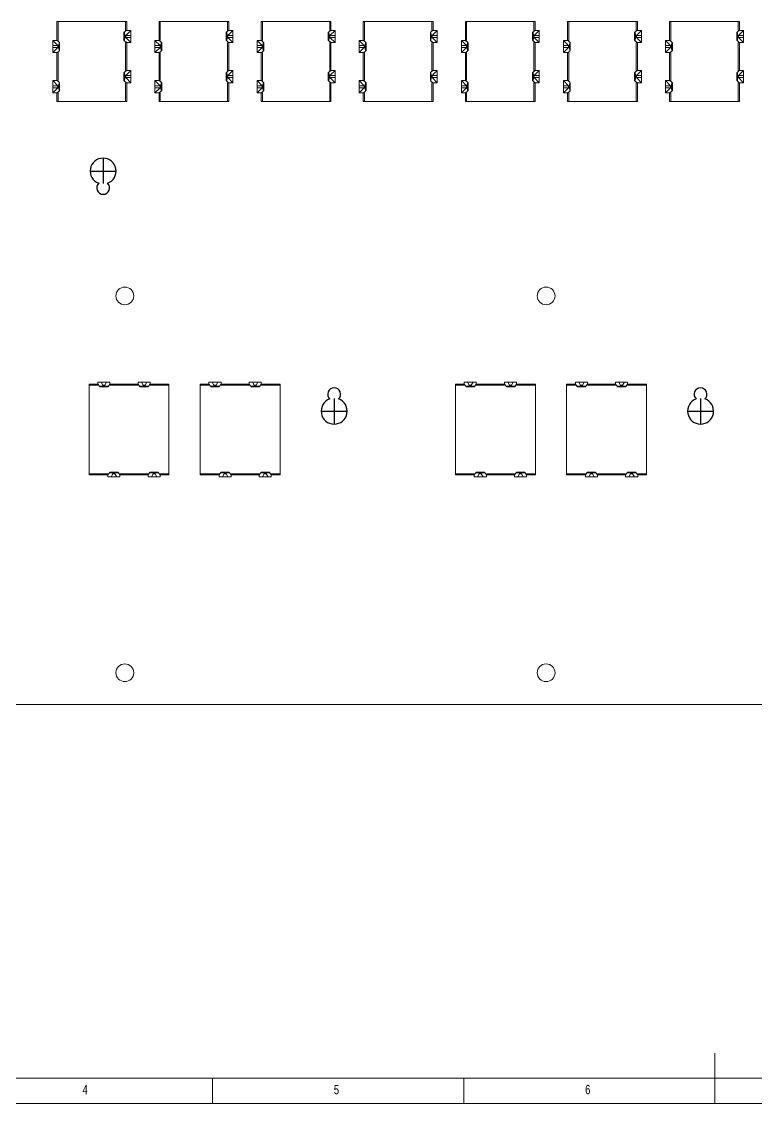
# Model space of a CAD drawing. Header units: millimetres. Extents: x 5 to 589, y 5 to 415.
# Drawn here: x 159 to 305.2, y 5 to 220.3 of the extents above; entities that cross this region are included whole.
import ezdxf

# ---------------------------------------------------------------- set-up
doc = ezdxf.new("R2010")
doc.units = ezdxf.units.MM
doc.styles.add('SLDTEXTSTYLE0', font='TXT', dxfattribs={"width": 0.75})

msp = doc.modelspace()

# ---------------------------------------------------------------- linework, layer by layer
at = {"color": 7, "linetype": 'Continuous', "lineweight": 15}
for p, q in [((166.06, 220.31), (166.06, 216.56)), ((166.31, 220.31), (166.06, 220.31)), ((166.31, 220.31), (166.31, 216.56)), ((179.71, 220.31), (166.31, 220.31)), ((179.71, 218.56), (179.71, 220.31)), ((179.96, 220.31), (179.71, 220.31)), ((179.96, 220.31), (179.96, 218.56)), ((186.38, 220.31), (186.38, 216.56)), ((186.63, 220.31), (186.38, 220.31)), ((186.63, 220.31), (186.63, 216.56)), ((200.03, 220.31), (186.63, 220.31)), ((200.03, 218.56), (200.03, 220.31)), ((200.28, 220.31), (200.03, 220.31)), ((200.28, 220.31), (200.28, 218.56)), ((206.7, 220.31), (206.7, 216.56)), ((206.95, 220.31), (206.7, 220.31)), ((206.95, 220.31), (206.95, 216.56)), ((220.35, 220.31), (206.95, 220.31)), ((220.35, 218.56), (220.35, 220.31)), ((220.6, 220.31), (220.35, 220.31)), ((220.6, 220.31), (220.6, 218.56)), ((227.02, 220.31), (227.02, 216.56)), ((227.27, 220.31), (227.02, 220.31)), ((227.27, 220.31), (227.27, 216.56)), ((240.67, 220.31), (227.27, 220.31)), ((240.67, 218.56), (240.67, 220.31)), ((240.92, 220.31), (240.67, 220.31)), ((240.92, 220.31), (240.92, 218.56)), ((247.34, 220.31), (247.34, 216.56)), ((247.59, 220.31), (247.34, 220.31)), ((247.59, 220.31), (247.59, 216.56)), ((260.99, 220.31), (247.59, 220.31)), ((260.99, 218.56), (260.99, 220.31)), ((261.24, 220.31), (260.99, 220.31)), ((261.24, 220.31), (261.24, 218.56)), ((267.66, 220.31), (267.66, 216.56)), ((267.91, 220.31), (267.66, 220.31)), ((267.91, 220.31), (267.91, 216.56)), ((281.31, 220.31), (267.91, 220.31)), ((281.31, 218.56), (281.31, 220.31)), ((281.56, 220.31), (281.31, 220.31)), ((281.56, 220.31), (281.56, 218.56)), ((287.98, 220.31), (287.98, 216.56)), ((288.23, 220.31), (287.98, 220.31)), ((288.23, 220.31), (288.23, 216.56)), ((301.63, 220.31), (288.23, 220.31)), ((301.63, 218.56), (301.63, 220.31)), ((301.88, 220.31), (301.63, 220.31)), ((301.88, 220.31), (301.88, 218.56)), ((179.41, 218.16), (179.53, 218.25)), ((179.41, 216.56), (179.41, 218.16)), ((179.91, 218.56), (179.53, 218.25)), ((179.53, 218.25), (179.59, 217.56)), ((179.59, 217.56), (179.59, 217.16)), ((179.76, 217.56), (179.59, 217.56)), ((179.71, 218.56), (179.91, 218.56)), ((180.76, 218.56), (179.76, 217.56)), ((179.76, 217.16), (179.76, 217.56)), ((180.76, 217.56), (179.76, 217.56)), ((179.91, 218.56), (180.76, 218.56)), ((180.76, 218.56), (180.76, 217.56)), ((180.76, 217.56), (180.76, 217.16)), ((199.73, 218.16), (199.85, 218.25)), ((199.73, 216.56), (199.73, 218.16)), ((200.23, 218.56), (199.85, 218.25)), ((199.85, 218.25), (199.91, 217.56)), ((199.91, 217.56), (199.91, 217.16)), ((200.08, 217.56), (199.91, 217.56)), ((200.03, 218.56), (200.23, 218.56)), ((201.08, 218.56), (200.08, 217.56)), ((200.08, 217.16), (200.08, 217.56)), ((201.08, 217.56), (200.08, 217.56)), ((200.23, 218.56), (201.08, 218.56)), ((201.08, 218.56), (201.08, 217.56)), ((201.08, 217.56), (201.08, 217.16)), ((220.05, 218.16), (220.17, 218.25)), ((220.05, 216.56), (220.05, 218.16)), ((220.55, 218.56), (220.17, 218.25)), ((220.17, 218.25), (220.23, 217.56)), ((220.23, 217.56), (220.23, 217.16)), ((220.4, 217.56), (220.23, 217.56)), ((220.35, 218.56), (220.55, 218.56)), ((221.4, 218.56), (220.4, 217.56)), ((220.4, 217.16), (220.4, 217.56)), ((221.4, 217.56), (220.4, 217.56)), ((220.55, 218.56), (221.4, 218.56)), ((221.4, 218.56), (221.4, 217.56)), ((221.4, 217.56), (221.4, 217.16)), ((240.37, 218.16), (240.49, 218.25)), ((240.37, 216.56), (240.37, 218.16)), ((240.87, 218.56), (240.49, 218.25)), ((240.49, 218.25), (240.55, 217.56)), ((240.55, 217.56), (240.55, 217.16)), ((240.72, 217.56), (240.55, 217.56)), ((240.67, 218.56), (240.87, 218.56)), ((241.72, 218.56), (240.72, 217.56)), ((240.72, 217.16), (240.72, 217.56)), ((241.72, 217.56), (240.72, 217.56)), ((240.87, 218.56), (241.72, 218.56)), ((241.72, 218.56), (241.72, 217.56)), ((241.72, 217.56), (241.72, 217.16)), ((260.69, 218.16), (260.81, 218.25)), ((260.69, 216.56), (260.69, 218.16)), ((261.19, 218.56), (260.81, 218.25)), ((260.81, 218.25), (260.87, 217.56)), ((260.87, 217.56), (260.87, 217.16)), ((261.04, 217.56), (260.87, 217.56)), ((260.99, 218.56), (261.19, 218.56)), ((262.04, 218.56), (261.04, 217.56)), ((261.04, 217.16), (261.04, 217.56)), ((262.04, 217.56), (261.04, 217.56)), ((261.19, 218.56), (262.04, 218.56)), ((262.04, 218.56), (262.04, 217.56)), ((262.04, 217.56), (262.04, 217.16)), ((281.01, 218.16), (281.13, 218.25)), ((281.01, 216.56), (281.01, 218.16)), ((281.51, 218.56), (281.13, 218.25)), ((281.13, 218.25), (281.19, 217.56)), ((281.19, 217.56), (281.19, 217.16)), ((281.36, 217.56), (281.19, 217.56)), ((281.31, 218.56), (281.51, 218.56)), ((282.36, 218.56), (281.36, 217.56)), ((281.36, 217.16), (281.36, 217.56)), ((282.36, 217.56), (281.36, 217.56)), ((281.51, 218.56), (282.36, 218.56)), ((282.36, 218.56), (282.36, 217.56)), ((282.36, 217.56), (282.36, 217.16)), ((301.33, 218.16), (301.45, 218.25)), ((301.33, 216.56), (301.33, 218.16)), ((301.83, 218.56), (301.45, 218.25)), ((301.45, 218.25), (301.51, 217.56)), ((301.51, 217.56), (301.51, 217.16)), ((301.68, 217.56), (301.51, 217.56)), ((301.63, 218.56), (301.83, 218.56)), ((302.68, 218.56), (301.68, 217.56)), ((301.68, 217.16), (301.68, 217.56)), ((302.68, 217.56), (301.68, 217.56)), ((301.83, 218.56), (302.68, 218.56)), ((302.68, 218.56), (302.68, 217.56)), ((302.68, 217.56), (302.68, 217.16)), ((166.26, 215.56), (165.26, 216.56)), ((165.26, 215.56), (165.26, 216.56)), ((165.26, 216.56), (166.11, 216.56)), ((165.26, 215.16), (165.26, 215.56)), ((166.26, 215.56), (165.26, 215.56)), ((166.49, 216.25), (166.11, 216.56)), ((166.11, 216.56), (166.31, 216.56)), ((166.26, 215.56), (166.26, 215.16)), ((166.43, 215.56), (166.26, 215.56)), ((166.43, 215.56), (166.49, 216.25)), ((166.43, 215.16), (166.43, 215.56)), ((166.49, 216.25), (166.61, 216.16)), ((166.61, 216.16), (166.61, 214.56)), ((179.53, 216.46), (179.41, 216.56)), ((179.59, 217.16), (179.53, 216.46)), ((179.53, 216.46), (179.91, 216.16)), ((179.59, 217.16), (179.76, 217.16)), ((179.71, 210.56), (179.71, 216.16)), ((179.91, 216.16), (179.71, 216.16)), ((179.76, 217.16), (180.76, 216.16)), ((179.76, 217.16), (180.76, 217.16)), ((180.76, 216.16), (179.91, 216.16)), ((179.96, 216.16), (179.96, 210.56)), ((180.76, 217.16), (180.76, 216.16)), ((185.58, 216.56), (186.43, 216.56)), ((186.58, 215.56), (185.58, 216.56)), ((185.58, 215.56), (185.58, 216.56)), ((185.58, 215.16), (185.58, 215.56)), ((186.58, 215.56), (185.58, 215.56)), ((186.81, 216.25), (186.43, 216.56)), ((186.43, 216.56), (186.63, 216.56)), ((186.58, 215.56), (186.58, 215.16)), ((186.75, 215.56), (186.58, 215.56)), ((186.75, 215.56), (186.81, 216.25)), ((186.75, 215.16), (186.75, 215.56)), ((186.81, 216.25), (186.93, 216.16)), ((186.93, 216.16), (186.93, 214.56)), ((199.85, 216.46), (199.73, 216.56)), ((199.91, 217.16), (199.85, 216.46)), ((199.85, 216.46), (200.23, 216.16)), ((199.91, 217.16), (200.08, 217.16)), ((200.03, 210.56), (200.03, 216.16)), ((200.23, 216.16), (200.03, 216.16)), ((200.08, 217.16), (201.08, 216.16)), ((200.08, 217.16), (201.08, 217.16)), ((201.08, 216.16), (200.23, 216.16)), ((200.28, 216.16), (200.28, 210.56)), ((201.08, 217.16), (201.08, 216.16)), ((205.9, 216.56), (206.75, 216.56)), ((206.9, 215.56), (205.9, 216.56)), ((205.9, 215.56), (205.9, 216.56)), ((205.9, 215.16), (205.9, 215.56)), ((206.9, 215.56), (205.9, 215.56)), ((207.13, 216.25), (206.75, 216.56)), ((206.75, 216.56), (206.95, 216.56)), ((207.07, 215.56), (206.9, 215.56)), ((206.9, 215.56), (206.9, 215.16)), ((207.07, 215.56), (207.13, 216.25)), ((207.07, 215.16), (207.07, 215.56)), ((207.13, 216.25), (207.25, 216.16)), ((207.25, 216.16), (207.25, 214.56)), ((220.17, 216.46), (220.05, 216.56)), ((220.23, 217.16), (220.17, 216.46)), ((220.17, 216.46), (220.55, 216.16)), ((220.23, 217.16), (220.4, 217.16)), ((220.35, 210.56), (220.35, 216.16)), ((220.55, 216.16), (220.35, 216.16)), ((220.4, 217.16), (221.4, 216.16)), ((220.4, 217.16), (221.4, 217.16)), ((221.4, 216.16), (220.55, 216.16)), ((220.6, 216.16), (220.6, 210.56)), ((221.4, 217.16), (221.4, 216.16)), ((227.22, 215.56), (226.22, 216.56)), ((226.22, 215.56), (226.22, 216.56)), ((226.22, 216.56), (227.07, 216.56)), ((226.22, 215.16), (226.22, 215.56)), ((227.22, 215.56), (226.22, 215.56)), ((227.45, 216.25), (227.07, 216.56)), ((227.07, 216.56), (227.27, 216.56)), ((227.22, 215.56), (227.22, 215.16)), ((227.39, 215.56), (227.22, 215.56)), ((227.39, 215.56), (227.45, 216.25)), ((227.39, 215.16), (227.39, 215.56)), ((227.45, 216.25), (227.57, 216.16)), ((227.57, 216.16), (227.57, 214.56)), ((240.49, 216.46), (240.37, 216.56)), ((240.55, 217.16), (240.49, 216.46)), ((240.49, 216.46), (240.87, 216.16)), ((240.55, 217.16), (240.72, 217.16)), ((240.67, 210.56), (240.67, 216.16)), ((240.87, 216.16), (240.67, 216.16)), ((240.72, 217.16), (241.72, 216.16)), ((240.72, 217.16), (241.72, 217.16)), ((241.72, 216.16), (240.87, 216.16)), ((240.92, 216.16), (240.92, 210.56)), ((241.72, 217.16), (241.72, 216.16)), ((246.54, 216.56), (247.39, 216.56)), ((247.54, 215.56), (246.54, 216.56)), ((246.54, 215.56), (246.54, 216.56)), ((246.54, 215.16), (246.54, 215.56)), ((247.54, 215.56), (246.54, 215.56)), ((247.77, 216.25), (247.39, 216.56)), ((247.39, 216.56), (247.59, 216.56)), ((247.71, 215.56), (247.54, 215.56)), ((247.54, 215.56), (247.54, 215.16)), ((247.71, 215.56), (247.77, 216.25)), ((247.71, 215.16), (247.71, 215.56)), ((247.77, 216.25), (247.89, 216.16)), ((247.89, 216.16), (247.89, 214.56)), ((260.81, 216.46), (260.69, 216.56)), ((260.87, 217.16), (260.81, 216.46)), ((260.81, 216.46), (261.19, 216.16)), ((260.87, 217.16), (261.04, 217.16)), ((260.99, 210.56), (260.99, 216.16)), ((261.19, 216.16), (260.99, 216.16)), ((261.04, 217.16), (262.04, 216.16)), ((261.04, 217.16), (262.04, 217.16)), ((262.04, 216.16), (261.19, 216.16)), ((261.24, 216.16), (261.24, 210.56)), ((262.04, 217.16), (262.04, 216.16)), ((266.86, 216.56), (267.71, 216.56)), ((267.86, 215.56), (266.86, 216.56)), ((266.86, 215.56), (266.86, 216.56)), ((266.86, 215.16), (266.86, 215.56)), ((267.86, 215.56), (266.86, 215.56)), ((268.09, 216.25), (267.71, 216.56)), ((267.71, 216.56), (267.91, 216.56)), ((268.03, 215.56), (267.86, 215.56)), ((267.86, 215.56), (267.86, 215.16)), ((268.03, 215.56), (268.09, 216.25)), ((268.03, 215.16), (268.03, 215.56)), ((268.09, 216.25), (268.21, 216.16)), ((268.21, 216.16), (268.21, 214.56)), ((281.13, 216.46), (281.01, 216.56)), ((281.19, 217.16), (281.13, 216.46)), ((281.13, 216.46), (281.51, 216.16)), ((281.19, 217.16), (281.36, 217.16)), ((281.31, 210.56), (281.31, 216.16)), ((281.51, 216.16), (281.31, 216.16)), ((281.36, 217.16), (282.36, 216.16)), ((281.36, 217.16), (282.36, 217.16)), ((282.36, 216.16), (281.51, 216.16)), ((281.56, 216.16), (281.56, 210.56)), ((282.36, 217.16), (282.36, 216.16)), ((287.18, 216.56), (288.03, 216.56)), ((288.18, 215.56), (287.18, 216.56)), ((287.18, 215.56), (287.18, 216.56)), ((287.18, 215.16), (287.18, 215.56)), ((288.18, 215.56), (287.18, 215.56)), ((288.41, 216.25), (288.03, 216.56)), ((288.03, 216.56), (288.23, 216.56)), ((288.18, 215.56), (288.18, 215.16)), ((288.35, 215.56), (288.18, 215.56)), ((288.35, 215.56), (288.41, 216.25)), ((288.35, 215.16), (288.35, 215.56)), ((288.41, 216.25), (288.53, 216.16)), ((288.53, 216.16), (288.53, 214.56)), ((301.45, 216.46), (301.33, 216.56)), ((301.51, 217.16), (301.45, 216.46)), ((301.45, 216.46), (301.83, 216.16)), ((301.51, 217.16), (301.68, 217.16)), ((301.63, 210.56), (301.63, 216.16)), ((301.83, 216.16), (301.63, 216.16)), ((301.68, 217.16), (302.68, 216.16)), ((301.68, 217.16), (302.68, 217.16)), ((302.68, 216.16), (301.83, 216.16)), ((301.88, 216.16), (301.88, 210.56)), ((302.68, 217.16), (302.68, 216.16)), ((165.26, 214.16), (166.26, 215.16)), ((165.26, 215.16), (166.26, 215.16)), ((165.26, 214.16), (165.26, 215.16)), ((166.11, 214.16), (165.26, 214.16)), ((166.06, 208.56), (166.06, 214.16)), ((166.49, 214.46), (166.11, 214.16)), ((166.31, 214.16), (166.11, 214.16)), ((166.26, 215.16), (166.43, 215.16)), ((166.31, 214.16), (166.31, 208.56)), ((166.49, 214.46), (166.43, 215.16)), ((166.61, 214.56), (166.49, 214.46)), ((185.58, 214.16), (185.58, 215.16)), ((185.58, 214.16), (186.58, 215.16)), ((185.58, 215.16), (186.58, 215.16)), ((186.43, 214.16), (185.58, 214.16)), ((186.38, 208.56), (186.38, 214.16)), ((186.81, 214.46), (186.43, 214.16)), ((186.63, 214.16), (186.43, 214.16)), ((186.58, 215.16), (186.75, 215.16)), ((186.63, 214.16), (186.63, 208.56)), ((186.81, 214.46), (186.75, 215.16)), ((186.93, 214.56), (186.81, 214.46)), ((205.9, 215.16), (206.9, 215.16)), ((205.9, 214.16), (206.9, 215.16)), ((205.9, 214.16), (205.9, 215.16)), ((206.75, 214.16), (205.9, 214.16)), ((206.7, 208.56), (206.7, 214.16)), ((207.13, 214.46), (206.75, 214.16)), ((206.95, 214.16), (206.75, 214.16)), ((206.9, 215.16), (207.07, 215.16)), ((206.95, 214.16), (206.95, 208.56)), ((207.13, 214.46), (207.07, 215.16)), ((207.25, 214.56), (207.13, 214.46)), ((226.22, 214.16), (226.22, 215.16)), ((226.22, 214.16), (227.22, 215.16)), ((226.22, 215.16), (227.22, 215.16)), ((227.07, 214.16), (226.22, 214.16)), ((227.02, 208.56), (227.02, 214.16)), ((227.45, 214.46), (227.07, 214.16)), ((227.27, 214.16), (227.07, 214.16)), ((227.22, 215.16), (227.39, 215.16)), ((227.27, 214.16), (227.27, 208.56)), ((227.45, 214.46), (227.39, 215.16)), ((227.57, 214.56), (227.45, 214.46)), ((246.54, 214.16), (247.54, 215.16)), ((246.54, 214.16), (246.54, 215.16)), ((246.54, 215.16), (247.54, 215.16)), ((247.39, 214.16), (246.54, 214.16)), ((247.34, 208.56), (247.34, 214.16)), ((247.77, 214.46), (247.39, 214.16)), ((247.59, 214.16), (247.39, 214.16)), ((247.54, 215.16), (247.71, 215.16)), ((247.59, 214.16), (247.59, 208.56)), ((247.77, 214.46), (247.71, 215.16)), ((247.89, 214.56), (247.77, 214.46)), ((266.86, 214.16), (267.86, 215.16)), ((266.86, 215.16), (267.86, 215.16)), ((266.86, 214.16), (266.86, 215.16)), ((267.71, 214.16), (266.86, 214.16)), ((267.66, 208.56), (267.66, 214.16)), ((268.09, 214.46), (267.71, 214.16)), ((267.91, 214.16), (267.71, 214.16)), ((267.86, 215.16), (268.03, 215.16)), ((267.91, 214.16), (267.91, 208.56)), ((268.09, 214.46), (268.03, 215.16)), ((268.21, 214.56), (268.09, 214.46)), ((287.18, 215.16), (288.18, 215.16)), ((287.18, 214.16), (287.18, 215.16)), ((287.18, 214.16), (288.18, 215.16)), ((288.03, 214.16), (287.18, 214.16)), ((287.98, 208.56), (287.98, 214.16)), ((288.41, 214.46), (288.03, 214.16)), ((288.23, 214.16), (288.03, 214.16)), ((288.18, 215.16), (288.35, 215.16)), ((288.23, 214.16), (288.23, 208.56)), ((288.41, 214.46), (288.35, 215.16)), ((288.53, 214.56), (288.41, 214.46)), ((179.41, 210.16), (179.53, 210.25)), ((179.41, 208.56), (179.41, 210.16)), ((179.91, 210.56), (179.53, 210.25)), ((179.53, 210.25), (179.59, 209.56)), ((179.59, 209.16), (179.53, 208.46)), ((179.76, 209.56), (179.59, 209.56)), ((179.59, 209.56), (179.59, 209.16)), ((179.59, 209.16), (179.76, 209.16)), ((179.71, 210.56), (179.91, 210.56)), ((180.76, 210.56), (179.76, 209.56)), ((179.76, 209.16), (179.76, 209.56)), ((180.76, 209.56), (179.76, 209.56)), ((179.76, 209.16), (180.76, 209.16)), ((179.76, 209.16), (180.76, 208.16)), ((179.91, 210.56), (180.76, 210.56)), ((180.76, 210.56), (180.76, 209.56)), ((180.76, 209.56), (180.76, 209.16)), ((180.76, 209.16), (180.76, 208.16)), ((199.73, 210.16), (199.85, 210.25)), ((199.73, 208.56), (199.73, 210.16)), ((200.23, 210.56), (199.85, 210.25)), ((199.85, 210.25), (199.91, 209.56)), ((199.91, 209.16), (199.85, 208.46)), ((199.91, 209.56), (199.91, 209.16)), ((200.08, 209.56), (199.91, 209.56)), ((199.91, 209.16), (200.08, 209.16)), ((200.03, 210.56), (200.23, 210.56)), ((201.08, 210.56), (200.08, 209.56)), ((200.08, 209.16), (200.08, 209.56)), ((201.08, 209.56), (200.08, 209.56)), ((200.08, 209.16), (201.08, 209.16)), ((200.08, 209.16), (201.08, 208.16)), ((200.23, 210.56), (201.08, 210.56)), ((201.08, 210.56), (201.08, 209.56)), ((201.08, 209.56), (201.08, 209.16)), ((201.08, 209.16), (201.08, 208.16)), ((220.05, 210.16), (220.17, 210.25)), ((220.05, 208.56), (220.05, 210.16)), ((220.55, 210.56), (220.17, 210.25)), ((220.17, 210.25), (220.23, 209.56)), ((220.23, 209.16), (220.17, 208.46)), ((220.23, 209.56), (220.23, 209.16)), ((220.4, 209.56), (220.23, 209.56)), ((220.23, 209.16), (220.4, 209.16)), ((220.35, 210.56), (220.55, 210.56)), ((221.4, 210.56), (220.4, 209.56)), ((220.4, 209.16), (220.4, 209.56)), ((221.4, 209.56), (220.4, 209.56)), ((220.4, 209.16), (221.4, 209.16)), ((220.4, 209.16), (221.4, 208.16)), ((220.55, 210.56), (221.4, 210.56)), ((221.4, 210.56), (221.4, 209.56)), ((221.4, 209.56), (221.4, 209.16)), ((221.4, 209.16), (221.4, 208.16)), ((240.37, 210.16), (240.49, 210.25)), ((240.37, 208.56), (240.37, 210.16)), ((240.87, 210.56), (240.49, 210.25)), ((240.49, 210.25), (240.55, 209.56)), ((240.55, 209.16), (240.49, 208.46)), ((240.55, 209.56), (240.55, 209.16)), ((240.72, 209.56), (240.55, 209.56)), ((240.55, 209.16), (240.72, 209.16)), ((240.67, 210.56), (240.87, 210.56)), ((241.72, 210.56), (240.72, 209.56)), ((240.72, 209.16), (240.72, 209.56)), ((241.72, 209.56), (240.72, 209.56)), ((240.72, 209.16), (241.72, 209.16)), ((240.72, 209.16), (241.72, 208.16)), ((240.87, 210.56), (241.72, 210.56)), ((241.72, 210.56), (241.72, 209.56)), ((241.72, 209.56), (241.72, 209.16)), ((241.72, 209.16), (241.72, 208.16)), ((260.69, 210.16), (260.81, 210.25)), ((260.69, 208.56), (260.69, 210.16)), ((261.19, 210.56), (260.81, 210.25)), ((260.81, 210.25), (260.87, 209.56)), ((260.87, 209.16), (260.81, 208.46)), ((261.04, 209.56), (260.87, 209.56)), ((260.87, 209.56), (260.87, 209.16)), ((260.87, 209.16), (261.04, 209.16)), ((260.99, 210.56), (261.19, 210.56)), ((262.04, 210.56), (261.04, 209.56)), ((261.04, 209.16), (261.04, 209.56)), ((262.04, 209.56), (261.04, 209.56)), ((261.04, 209.16), (262.04, 209.16)), ((261.04, 209.16), (262.04, 208.16)), ((261.19, 210.56), (262.04, 210.56)), ((262.04, 210.56), (262.04, 209.56)), ((262.04, 209.56), (262.04, 209.16)), ((262.04, 209.16), (262.04, 208.16)), ((281.01, 210.16), (281.13, 210.25)), ((281.01, 208.56), (281.01, 210.16)), ((281.51, 210.56), (281.13, 210.25)), ((281.13, 210.25), (281.19, 209.56)), ((281.19, 209.16), (281.13, 208.46)), ((281.19, 209.56), (281.19, 209.16)), ((281.36, 209.56), (281.19, 209.56)), ((281.19, 209.16), (281.36, 209.16)), ((281.31, 210.56), (281.51, 210.56)), ((282.36, 210.56), (281.36, 209.56)), ((281.36, 209.16), (281.36, 209.56)), ((282.36, 209.56), (281.36, 209.56)), ((281.36, 209.16), (282.36, 209.16)), ((281.36, 209.16), (282.36, 208.16)), ((281.51, 210.56), (282.36, 210.56)), ((282.36, 210.56), (282.36, 209.56)), ((282.36, 209.56), (282.36, 209.16)), ((282.36, 209.16), (282.36, 208.16)), ((301.33, 210.16), (301.45, 210.25)), ((301.33, 208.56), (301.33, 210.16)), ((301.83, 210.56), (301.45, 210.25)), ((301.45, 210.25), (301.51, 209.56)), ((301.51, 209.16), (301.45, 208.46)), ((301.51, 209.56), (301.51, 209.16)), ((301.68, 209.56), (301.51, 209.56)), ((301.51, 209.16), (301.68, 209.16)), ((301.63, 210.56), (301.83, 210.56)), ((302.68, 210.56), (301.68, 209.56)), ((301.68, 209.16), (301.68, 209.56)), ((302.68, 209.56), (301.68, 209.56)), ((301.68, 209.16), (302.68, 209.16)), ((301.68, 209.16), (302.68, 208.16)), ((301.83, 210.56), (302.68, 210.56)), ((302.68, 210.56), (302.68, 209.56)), ((302.68, 209.56), (302.68, 209.16)), ((302.68, 209.16), (302.68, 208.16)), ((165.26, 208.56), (166.11, 208.56)), ((166.26, 207.56), (165.26, 208.56)), ((165.26, 207.56), (165.26, 208.56)), ((165.26, 207.16), (165.26, 207.56)), ((166.26, 207.56), (165.26, 207.56)), ((165.26, 206.16), (166.26, 207.16)), ((165.26, 206.16), (165.26, 207.16)), ((165.26, 207.16), (166.26, 207.16)), ((166.11, 208.56), (166.49, 208.25)), ((166.11, 208.56), (166.31, 208.56)), ((166.43, 207.56), (166.26, 207.56)), ((166.26, 207.56), (166.26, 207.16)), ((166.26, 207.16), (166.43, 207.16)), ((166.43, 207.56), (166.49, 208.25)), ((166.43, 207.16), (166.43, 207.56)), ((166.49, 206.46), (166.43, 207.16)), ((166.49, 208.25), (166.61, 208.16)), ((166.61, 208.16), (166.61, 206.56)), ((179.53, 208.46), (179.41, 208.56)), ((179.91, 208.16), (179.53, 208.46)), ((179.71, 204.41), (179.71, 208.16)), ((179.91, 208.16), (179.71, 208.16)), ((180.76, 208.16), (179.91, 208.16)), ((179.96, 208.16), (179.96, 204.41)), ((185.58, 208.56), (186.43, 208.56)), ((186.58, 207.56), (185.58, 208.56)), ((185.58, 207.56), (185.58, 208.56)), ((185.58, 207.16), (185.58, 207.56)), ((186.58, 207.56), (185.58, 207.56)), ((185.58, 206.16), (186.58, 207.16)), ((185.58, 206.16), (185.58, 207.16)), ((185.58, 207.16), (186.58, 207.16)), ((186.43, 208.56), (186.81, 208.25)), ((186.43, 208.56), (186.63, 208.56)), ((186.75, 207.56), (186.58, 207.56)), ((186.58, 207.56), (186.58, 207.16)), ((186.58, 207.16), (186.75, 207.16)), ((186.75, 207.56), (186.81, 208.25)), ((186.75, 207.16), (186.75, 207.56)), ((186.81, 206.46), (186.75, 207.16)), ((186.81, 208.25), (186.93, 208.16)), ((186.93, 208.16), (186.93, 206.56)), ((199.85, 208.46), (199.73, 208.56)), ((200.23, 208.16), (199.85, 208.46)), ((200.03, 204.41), (200.03, 208.16)), ((200.23, 208.16), (200.03, 208.16)), ((201.08, 208.16), (200.23, 208.16)), ((200.28, 208.16), (200.28, 204.41)), ((205.9, 208.56), (206.75, 208.56)), ((206.9, 207.56), (205.9, 208.56)), ((205.9, 207.56), (205.9, 208.56)), ((205.9, 207.16), (205.9, 207.56)), ((206.9, 207.56), (205.9, 207.56)), ((205.9, 206.16), (206.9, 207.16)), ((205.9, 206.16), (205.9, 207.16)), ((205.9, 207.16), (206.9, 207.16)), ((206.75, 208.56), (207.13, 208.25)), ((206.75, 208.56), (206.95, 208.56)), ((207.07, 207.56), (206.9, 207.56)), ((206.9, 207.56), (206.9, 207.16)), ((206.9, 207.16), (207.07, 207.16)), ((207.07, 207.56), (207.13, 208.25)), ((207.07, 207.16), (207.07, 207.56)), ((207.13, 206.46), (207.07, 207.16)), ((207.13, 208.25), (207.25, 208.16)), ((207.25, 208.16), (207.25, 206.56)), ((220.17, 208.46), (220.05, 208.56)), ((220.55, 208.16), (220.17, 208.46)), ((220.35, 204.41), (220.35, 208.16)), ((220.55, 208.16), (220.35, 208.16)), ((221.4, 208.16), (220.55, 208.16)), ((220.6, 208.16), (220.6, 204.41)), ((227.22, 207.56), (226.22, 208.56)), ((226.22, 207.56), (226.22, 208.56)), ((226.22, 208.56), (227.07, 208.56)), ((226.22, 207.16), (226.22, 207.56)), ((227.22, 207.56), (226.22, 207.56)), ((226.22, 206.16), (227.22, 207.16)), ((226.22, 206.16), (226.22, 207.16)), ((226.22, 207.16), (227.22, 207.16)), ((227.07, 208.56), (227.45, 208.25)), ((227.07, 208.56), (227.27, 208.56)), ((227.39, 207.56), (227.22, 207.56)), ((227.22, 207.56), (227.22, 207.16)), ((227.22, 207.16), (227.39, 207.16)), ((227.39, 207.56), (227.45, 208.25)), ((227.39, 207.16), (227.39, 207.56)), ((227.45, 206.46), (227.39, 207.16)), ((227.45, 208.25), (227.57, 208.16)), ((227.57, 208.16), (227.57, 206.56)), ((240.49, 208.46), (240.37, 208.56)), ((240.87, 208.16), (240.49, 208.46)), ((240.67, 204.41), (240.67, 208.16)), ((240.87, 208.16), (240.67, 208.16)), ((241.72, 208.16), (240.87, 208.16)), ((240.92, 208.16), (240.92, 204.41)), ((246.54, 208.56), (247.39, 208.56)), ((247.54, 207.56), (246.54, 208.56)), ((246.54, 207.56), (246.54, 208.56)), ((246.54, 207.16), (246.54, 207.56)), ((247.54, 207.56), (246.54, 207.56)), ((246.54, 206.16), (247.54, 207.16)), ((246.54, 206.16), (246.54, 207.16)), ((246.54, 207.16), (247.54, 207.16)), ((247.39, 208.56), (247.77, 208.25)), ((247.39, 208.56), (247.59, 208.56)), ((247.71, 207.56), (247.54, 207.56)), ((247.54, 207.56), (247.54, 207.16)), ((247.54, 207.16), (247.71, 207.16)), ((247.71, 207.56), (247.77, 208.25)), ((247.71, 207.16), (247.71, 207.56)), ((247.77, 206.46), (247.71, 207.16)), ((247.77, 208.25), (247.89, 208.16)), ((247.89, 208.16), (247.89, 206.56)), ((260.81, 208.46), (260.69, 208.56)), ((261.19, 208.16), (260.81, 208.46)), ((260.99, 204.41), (260.99, 208.16)), ((261.19, 208.16), (260.99, 208.16)), ((262.04, 208.16), (261.19, 208.16)), ((261.24, 208.16), (261.24, 204.41)), ((267.86, 207.56), (266.86, 208.56)), ((266.86, 207.56), (266.86, 208.56)), ((266.86, 208.56), (267.71, 208.56)), ((266.86, 207.16), (266.86, 207.56)), ((267.86, 207.56), (266.86, 207.56)), ((266.86, 206.16), (267.86, 207.16)), ((266.86, 207.16), (267.86, 207.16)), ((266.86, 206.16), (266.86, 207.16)), ((267.71, 208.56), (268.09, 208.25)), ((267.71, 208.56), (267.91, 208.56)), ((268.03, 207.56), (267.86, 207.56)), ((267.86, 207.56), (267.86, 207.16)), ((267.86, 207.16), (268.03, 207.16)), ((268.03, 207.56), (268.09, 208.25)), ((268.03, 207.16), (268.03, 207.56)), ((268.09, 206.46), (268.03, 207.16)), ((268.09, 208.25), (268.21, 208.16)), ((268.21, 208.16), (268.21, 206.56)), ((281.13, 208.46), (281.01, 208.56)), ((281.51, 208.16), (281.13, 208.46)), ((281.31, 204.41), (281.31, 208.16)), ((281.51, 208.16), (281.31, 208.16)), ((282.36, 208.16), (281.51, 208.16)), ((281.56, 208.16), (281.56, 204.41)), ((288.18, 207.56), (287.18, 208.56)), ((287.18, 207.56), (287.18, 208.56)), ((287.18, 208.56), (288.03, 208.56)), ((287.18, 207.16), (287.18, 207.56)), ((288.18, 207.56), (287.18, 207.56)), ((287.18, 206.16), (288.18, 207.16)), ((287.18, 207.16), (288.18, 207.16)), ((287.18, 206.16), (287.18, 207.16)), ((288.03, 208.56), (288.41, 208.25)), ((288.03, 208.56), (288.23, 208.56)), ((288.35, 207.56), (288.18, 207.56)), ((288.18, 207.56), (288.18, 207.16)), ((288.18, 207.16), (288.35, 207.16)), ((288.35, 207.56), (288.41, 208.25)), ((288.35, 207.16), (288.35, 207.56)), ((288.41, 206.46), (288.35, 207.16)), ((288.41, 208.25), (288.53, 208.16)), ((288.53, 208.16), (288.53, 206.56)), ((301.45, 208.46), (301.33, 208.56)), ((301.83, 208.16), (301.45, 208.46)), ((301.63, 204.41), (301.63, 208.16)), ((301.83, 208.16), (301.63, 208.16)), ((302.68, 208.16), (301.83, 208.16)), ((301.88, 208.16), (301.88, 204.41)), ((166.11, 206.16), (165.26, 206.16)), ((166.06, 204.41), (166.06, 206.16)), ((166.11, 206.16), (166.49, 206.46)), ((166.31, 206.16), (166.11, 206.16)), ((166.31, 206.16), (166.31, 204.41)), ((166.61, 206.56), (166.49, 206.46)), ((186.43, 206.16), (185.58, 206.16)), ((186.38, 204.41), (186.38, 206.16)), ((186.43, 206.16), (186.81, 206.46)), ((186.63, 206.16), (186.43, 206.16)), ((186.63, 206.16), (186.63, 204.41)), ((186.93, 206.56), (186.81, 206.46)), ((206.75, 206.16), (205.9, 206.16)), ((206.7, 204.41), (206.7, 206.16)), ((206.75, 206.16), (207.13, 206.46)), ((206.95, 206.16), (206.75, 206.16)), ((206.95, 206.16), (206.95, 204.41)), ((207.25, 206.56), (207.13, 206.46)), ((227.07, 206.16), (226.22, 206.16)), ((227.02, 204.41), (227.02, 206.16)), ((227.07, 206.16), (227.45, 206.46)), ((227.27, 206.16), (227.07, 206.16)), ((227.27, 206.16), (227.27, 204.41)), ((227.57, 206.56), (227.45, 206.46)), ((247.39, 206.16), (246.54, 206.16)), ((247.34, 204.41), (247.34, 206.16)), ((247.39, 206.16), (247.77, 206.46)), ((247.59, 206.16), (247.39, 206.16)), ((247.59, 206.16), (247.59, 204.41)), ((247.89, 206.56), (247.77, 206.46)), ((267.71, 206.16), (266.86, 206.16)), ((267.66, 204.41), (267.66, 206.16)), ((267.71, 206.16), (268.09, 206.46)), ((267.91, 206.16), (267.71, 206.16)), ((267.91, 206.16), (267.91, 204.41)), ((268.21, 206.56), (268.09, 206.46)), ((288.03, 206.16), (287.18, 206.16)), ((287.98, 204.41), (287.98, 206.16)), ((288.03, 206.16), (288.41, 206.46)), ((288.23, 206.16), (288.03, 206.16)), ((288.23, 206.16), (288.23, 204.41)), ((288.53, 206.56), (288.41, 206.46)), ((166.06, 204.41), (166.31, 204.41)), ((166.31, 204.41), (179.71, 204.41)), ((179.96, 204.41), (179.71, 204.41)), ((186.38, 204.41), (186.63, 204.41)), ((186.63, 204.41), (200.03, 204.41)), ((200.28, 204.41), (200.03, 204.41)), ((206.7, 204.41), (206.95, 204.41)), ((206.95, 204.41), (220.35, 204.41)), ((220.6, 204.41), (220.35, 204.41)), ((227.02, 204.41), (227.27, 204.41)), ((227.27, 204.41), (240.67, 204.41)), ((240.92, 204.41), (240.67, 204.41)), ((247.34, 204.41), (247.59, 204.41)), ((247.59, 204.41), (260.99, 204.41)), ((261.24, 204.41), (260.99, 204.41)), ((267.66, 204.41), (267.91, 204.41)), ((267.91, 204.41), (281.31, 204.41)), ((281.56, 204.41), (281.31, 204.41)), ((287.98, 204.41), (288.23, 204.41)), ((288.23, 204.41), (301.63, 204.41)), ((301.88, 204.41), (301.63, 204.41)), ((174.21, 148.13), (174.21, 148.58)), ((174.21, 148.58), (174.87, 148.58)), ((174.87, 148.58), (175.21, 147.98)), ((174.87, 148.58), (175.96, 148.58)), ((175.61, 147.98), (175.96, 148.58)), ((175.96, 148.58), (176.61, 148.58)), ((176.61, 148.58), (176.61, 148.13)), ((182.21, 148.13), (182.21, 148.58)), ((182.21, 148.58), (182.87, 148.58)), ((182.87, 148.58), (183.21, 147.98)), ((182.87, 148.58), (183.96, 148.58)), ((183.61, 147.98), (183.96, 148.58)), ((183.96, 148.58), (184.61, 148.58)), ((184.61, 148.58), (184.61, 148.13)), ((196.32, 148.13), (196.32, 148.58)), ((196.32, 148.58), (196.98, 148.58)), ((196.98, 148.58), (197.32, 147.98)), ((196.98, 148.58), (198.07, 148.58)), ((197.72, 147.98), (198.07, 148.58)), ((198.07, 148.58), (198.72, 148.58)), ((198.72, 148.58), (198.72, 148.13)), ((204.32, 148.13), (204.32, 148.58)), ((204.32, 148.58), (204.98, 148.58)), ((204.98, 148.58), (205.32, 147.98)), ((204.98, 148.58), (206.07, 148.58)), ((205.72, 147.98), (206.07, 148.58)), ((206.07, 148.58), (206.72, 148.58)), ((206.72, 148.58), (206.72, 148.13)), ((247.11, 148.13), (247.11, 148.58)), ((247.11, 148.58), (247.77, 148.58)), ((247.77, 148.58), (248.11, 147.98)), ((247.77, 148.58), (248.86, 148.58)), ((248.51, 147.98), (248.86, 148.58)), ((248.86, 148.58), (249.51, 148.58)), ((249.51, 148.58), (249.51, 148.13)), ((255.11, 148.13), (255.11, 148.58)), ((255.11, 148.58), (255.77, 148.58)), ((255.77, 148.58), (256.11, 147.98)), ((255.77, 148.58), (256.86, 148.58)), ((256.51, 147.98), (256.86, 148.58)), ((256.86, 148.58), (257.51, 148.58)), ((257.51, 148.58), (257.51, 148.13)), ((269.22, 148.13), (269.22, 148.58)), ((269.22, 148.58), (269.88, 148.58)), ((269.88, 148.58), (270.22, 147.98)), ((269.88, 148.58), (270.97, 148.58)), ((270.62, 147.98), (270.97, 148.58)), ((270.97, 148.58), (271.62, 148.58)), ((271.62, 148.58), (271.62, 148.13)), ((277.22, 148.13), (277.22, 148.58)), ((277.22, 148.58), (277.88, 148.58)), ((277.88, 148.58), (278.22, 147.98)), ((277.88, 148.58), (278.97, 148.58)), ((278.62, 147.98), (278.97, 148.58)), ((278.97, 148.58), (279.62, 148.58)), ((279.62, 148.58), (279.62, 148.13)), ((172.46, 148.18), (174.21, 148.18)), ((172.46, 148.18), (172.46, 147.93)), ((174.21, 147.93), (172.46, 147.93)), ((172.46, 147.93), (172.46, 130.33)), ((174.52, 147.75), (174.21, 148.13)), ((174.21, 147.93), (174.21, 148.13)), ((174.52, 147.75), (175.21, 147.81)), ((174.61, 147.63), (174.52, 147.75)), ((176.21, 147.63), (174.61, 147.63)), ((175.21, 147.98), (175.21, 147.81)), ((175.61, 147.98), (175.21, 147.98)), ((175.21, 147.81), (175.61, 147.81)), ((175.61, 147.81), (175.61, 147.98)), ((175.61, 147.81), (176.31, 147.75)), ((176.31, 147.75), (176.21, 147.63)), ((176.31, 147.75), (176.61, 148.13)), ((176.61, 148.18), (182.21, 148.18)), ((176.61, 148.13), (176.61, 147.93)), ((182.21, 147.93), (176.61, 147.93)), ((182.52, 147.75), (182.21, 148.13)), ((182.21, 147.93), (182.21, 148.13)), ((182.52, 147.75), (183.21, 147.81)), ((182.61, 147.63), (182.52, 147.75)), ((184.21, 147.63), (182.61, 147.63)), ((183.61, 147.98), (183.21, 147.98)), ((183.21, 147.98), (183.21, 147.81)), ((183.21, 147.81), (183.61, 147.81)), ((183.61, 147.81), (183.61, 147.98)), ((183.61, 147.81), (184.31, 147.75)), ((184.31, 147.75), (184.21, 147.63)), ((184.61, 148.13), (184.31, 147.75)), ((184.61, 148.18), (188.36, 148.18)), ((184.61, 148.13), (184.61, 147.93)), ((188.36, 147.93), (184.61, 147.93)), ((188.36, 148.18), (188.36, 147.93)), ((188.36, 130.33), (188.36, 147.93)), ((194.57, 148.18), (196.32, 148.18)), ((194.57, 148.18), (194.57, 147.93)), ((194.57, 147.93), (194.57, 130.33)), ((196.32, 147.93), (194.57, 147.93)), ((196.63, 147.75), (196.32, 148.13)), ((196.32, 147.93), (196.32, 148.13)), ((196.63, 147.75), (197.32, 147.81)), ((196.72, 147.63), (196.63, 147.75)), ((198.32, 147.63), (196.72, 147.63)), ((197.72, 147.98), (197.32, 147.98)), ((197.32, 147.98), (197.32, 147.81)), ((197.32, 147.81), (197.72, 147.81)), ((197.72, 147.81), (197.72, 147.98)), ((197.72, 147.81), (198.42, 147.75)), ((198.42, 147.75), (198.32, 147.63)), ((198.42, 147.75), (198.72, 148.13)), ((198.72, 148.18), (204.32, 148.18)), ((198.72, 148.13), (198.72, 147.93)), ((204.32, 147.93), (198.72, 147.93)), ((204.63, 147.75), (204.32, 148.13)), ((204.32, 147.93), (204.32, 148.13)), ((204.63, 147.75), (205.32, 147.81)), ((204.72, 147.63), (204.63, 147.75)), ((206.32, 147.63), (204.72, 147.63)), ((205.72, 147.98), (205.32, 147.98)), ((205.32, 147.98), (205.32, 147.81)), ((205.32, 147.81), (205.72, 147.81)), ((205.72, 147.81), (205.72, 147.98)), ((205.72, 147.81), (206.42, 147.75)), ((206.42, 147.75), (206.32, 147.63)), ((206.72, 148.13), (206.42, 147.75)), ((206.72, 148.18), (210.47, 148.18)), ((206.72, 148.13), (206.72, 147.93)), ((210.47, 147.93), (206.72, 147.93)), ((210.47, 148.18), (210.47, 147.93)), ((210.47, 130.33), (210.47, 147.93)), ((245.36, 148.18), (247.11, 148.18)), ((245.36, 148.18), (245.36, 147.93)), ((245.36, 147.93), (245.36, 130.33)), ((247.11, 147.93), (245.36, 147.93)), ((247.42, 147.75), (247.11, 148.13)), ((247.11, 147.93), (247.11, 148.13)), ((247.42, 147.75), (248.11, 147.81)), ((247.51, 147.63), (247.42, 147.75)), ((249.11, 147.63), (247.51, 147.63)), ((248.51, 147.98), (248.11, 147.98)), ((248.11, 147.98), (248.11, 147.81)), ((248.11, 147.81), (248.51, 147.81)), ((248.51, 147.81), (248.51, 147.98)), ((248.51, 147.81), (249.21, 147.75)), ((249.21, 147.75), (249.11, 147.63)), ((249.21, 147.75), (249.51, 148.13)), ((249.51, 148.18), (255.11, 148.18)), ((249.51, 148.13), (249.51, 147.93)), ((255.11, 147.93), (249.51, 147.93)), ((255.42, 147.75), (255.11, 148.13)), ((255.11, 147.93), (255.11, 148.13)), ((255.42, 147.75), (256.11, 147.81)), ((255.51, 147.63), (255.42, 147.75)), ((257.11, 147.63), (255.51, 147.63)), ((256.51, 147.98), (256.11, 147.98)), ((256.11, 147.98), (256.11, 147.81)), ((256.11, 147.81), (256.51, 147.81)), ((256.51, 147.81), (256.51, 147.98)), ((256.51, 147.81), (257.21, 147.75)), ((257.21, 147.75), (257.11, 147.63)), ((257.51, 148.13), (257.21, 147.75)), ((257.51, 148.18), (261.26, 148.18)), ((257.51, 148.13), (257.51, 147.93)), ((261.26, 147.93), (257.51, 147.93)), ((261.26, 148.18), (261.26, 147.93)), ((261.26, 130.33), (261.26, 147.93)), ((267.47, 148.18), (269.22, 148.18)), ((267.47, 148.18), (267.47, 147.93)), ((267.47, 147.93), (267.47, 130.33)), ((269.22, 147.93), (267.47, 147.93)), ((269.53, 147.75), (269.22, 148.13)), ((269.22, 147.93), (269.22, 148.13)), ((269.53, 147.75), (270.22, 147.81)), ((269.62, 147.63), (269.53, 147.75)), ((271.22, 147.63), (269.62, 147.63)), ((270.62, 147.98), (270.22, 147.98)), ((270.22, 147.98), (270.22, 147.81)), ((270.22, 147.81), (270.62, 147.81)), ((270.62, 147.81), (270.62, 147.98)), ((270.62, 147.81), (271.32, 147.75)), ((271.32, 147.75), (271.22, 147.63)), ((271.32, 147.75), (271.62, 148.13)), ((271.62, 148.18), (277.22, 148.18)), ((271.62, 148.13), (271.62, 147.93)), ((277.22, 147.93), (271.62, 147.93)), ((277.53, 147.75), (277.22, 148.13)), ((277.22, 147.93), (277.22, 148.13)), ((277.53, 147.75), (278.22, 147.81)), ((277.62, 147.63), (277.53, 147.75)), ((279.22, 147.63), (277.62, 147.63)), ((278.22, 147.98), (278.22, 147.81)), ((278.62, 147.98), (278.22, 147.98)), ((278.22, 147.81), (278.62, 147.81)), ((278.62, 147.81), (278.62, 147.98)), ((278.62, 147.81), (279.32, 147.75)), ((279.32, 147.75), (279.22, 147.63)), ((279.62, 148.13), (279.32, 147.75)), ((279.62, 148.18), (283.37, 148.18)), ((279.62, 148.13), (279.62, 147.93)), ((283.37, 147.93), (279.62, 147.93)), ((283.37, 148.18), (283.37, 147.93)), ((283.37, 130.33), (283.37, 147.93)), ((172.46, 130.33), (176.21, 130.33)), ((172.46, 130.33), (172.46, 130.08)), ((172.46, 130.08), (176.21, 130.08)), ((176.52, 130.51), (176.21, 130.13)), ((176.21, 130.13), (176.21, 130.33)), ((176.21, 129.68), (176.21, 130.13)), ((176.87, 129.68), (176.21, 129.68)), ((176.52, 130.51), (176.61, 130.63)), ((177.21, 130.45), (176.52, 130.51)), ((176.61, 130.63), (178.21, 130.63)), ((177.21, 130.28), (176.87, 129.68)), ((177.96, 129.68), (176.87, 129.68)), ((177.61, 130.45), (177.21, 130.45)), ((177.21, 130.45), (177.21, 130.28)), ((177.21, 130.28), (177.61, 130.28)), ((178.31, 130.51), (177.61, 130.45)), ((177.61, 130.28), (177.61, 130.45)), ((177.96, 129.68), (177.61, 130.28)), ((178.61, 129.68), (177.96, 129.68)), ((178.21, 130.63), (178.31, 130.51)), ((178.31, 130.51), (178.61, 130.13)), ((178.61, 130.33), (184.21, 130.33)), ((178.61, 130.33), (178.61, 130.13)), ((178.61, 130.13), (178.61, 129.68)), ((184.21, 130.08), (178.61, 130.08)), ((184.21, 130.13), (184.52, 130.51)), ((184.21, 130.13), (184.21, 130.33)), ((184.21, 129.68), (184.21, 130.13)), ((184.87, 129.68), (184.21, 129.68)), ((184.52, 130.51), (184.61, 130.63)), ((185.21, 130.45), (184.52, 130.51)), ((184.61, 130.63), (186.21, 130.63)), ((185.21, 130.28), (184.87, 129.68)), ((185.96, 129.68), (184.87, 129.68)), ((185.21, 130.45), (185.21, 130.28)), ((185.61, 130.45), (185.21, 130.45)), ((185.21, 130.28), (185.61, 130.28)), ((186.31, 130.51), (185.61, 130.45)), ((185.61, 130.28), (185.61, 130.45)), ((185.96, 129.68), (185.61, 130.28)), ((186.61, 129.68), (185.96, 129.68)), ((186.21, 130.63), (186.31, 130.51)), ((186.31, 130.51), (186.61, 130.13)), ((186.61, 130.33), (188.36, 130.33)), ((186.61, 130.33), (186.61, 130.13)), ((186.61, 130.13), (186.61, 129.68)), ((188.36, 130.08), (186.61, 130.08)), ((188.36, 130.08), (188.36, 130.33)), ((194.57, 130.33), (198.32, 130.33)), ((194.57, 130.33), (194.57, 130.08)), ((194.57, 130.08), (198.32, 130.08)), ((198.63, 130.51), (198.32, 130.13)), ((198.32, 130.13), (198.32, 130.33)), ((198.32, 129.68), (198.32, 130.13)), ((198.98, 129.68), (198.32, 129.68)), ((198.63, 130.51), (198.72, 130.63)), ((199.32, 130.45), (198.63, 130.51)), ((198.72, 130.63), (200.32, 130.63)), ((199.32, 130.28), (198.98, 129.68)), ((200.07, 129.68), (198.98, 129.68)), ((199.72, 130.45), (199.32, 130.45)), ((199.32, 130.45), (199.32, 130.28)), ((199.32, 130.28), (199.72, 130.28)), ((200.42, 130.51), (199.72, 130.45)), ((199.72, 130.28), (199.72, 130.45)), ((200.07, 129.68), (199.72, 130.28)), ((200.72, 129.68), (200.07, 129.68)), ((200.32, 130.63), (200.42, 130.51)), ((200.42, 130.51), (200.72, 130.13)), ((200.72, 130.33), (206.32, 130.33)), ((200.72, 130.33), (200.72, 130.13)), ((200.72, 130.13), (200.72, 129.68)), ((206.32, 130.08), (200.72, 130.08)), ((206.32, 130.13), (206.63, 130.51)), ((206.32, 130.13), (206.32, 130.33)), ((206.32, 129.68), (206.32, 130.13)), ((206.98, 129.68), (206.32, 129.68)), ((206.63, 130.51), (206.72, 130.63)), ((207.32, 130.45), (206.63, 130.51)), ((206.72, 130.63), (208.32, 130.63)), ((207.32, 130.28), (206.98, 129.68)), ((208.07, 129.68), (206.98, 129.68)), ((207.72, 130.45), (207.32, 130.45)), ((207.32, 130.45), (207.32, 130.28)), ((207.32, 130.28), (207.72, 130.28)), ((208.42, 130.51), (207.72, 130.45)), ((207.72, 130.28), (207.72, 130.45)), ((208.07, 129.68), (207.72, 130.28)), ((208.72, 129.68), (208.07, 129.68)), ((208.32, 130.63), (208.42, 130.51)), ((208.42, 130.51), (208.72, 130.13)), ((208.72, 130.33), (210.47, 130.33)), ((208.72, 130.33), (208.72, 130.13)), ((208.72, 130.13), (208.72, 129.68)), ((210.47, 130.08), (208.72, 130.08)), ((210.47, 130.08), (210.47, 130.33)), ((245.36, 130.33), (249.11, 130.33)), ((245.36, 130.33), (245.36, 130.08)), ((245.36, 130.08), (249.11, 130.08)), ((249.42, 130.51), (249.11, 130.13)), ((249.11, 130.13), (249.11, 130.33)), ((249.11, 129.68), (249.11, 130.13)), ((249.77, 129.68), (249.11, 129.68)), ((249.42, 130.51), (249.51, 130.63)), ((250.11, 130.45), (249.42, 130.51)), ((249.51, 130.63), (251.11, 130.63)), ((250.11, 130.28), (249.77, 129.68)), ((250.86, 129.68), (249.77, 129.68)), ((250.51, 130.45), (250.11, 130.45)), ((250.11, 130.45), (250.11, 130.28)), ((250.11, 130.28), (250.51, 130.28)), ((251.21, 130.51), (250.51, 130.45)), ((250.51, 130.28), (250.51, 130.45)), ((250.86, 129.68), (250.51, 130.28)), ((251.51, 129.68), (250.86, 129.68)), ((251.11, 130.63), (251.21, 130.51)), ((251.21, 130.51), (251.51, 130.13)), ((251.51, 130.33), (257.11, 130.33)), ((251.51, 130.33), (251.51, 130.13)), ((251.51, 130.13), (251.51, 129.68)), ((257.11, 130.08), (251.51, 130.08)), ((257.11, 130.13), (257.42, 130.51)), ((257.11, 130.13), (257.11, 130.33)), ((257.11, 129.68), (257.11, 130.13)), ((257.77, 129.68), (257.11, 129.68)), ((257.42, 130.51), (257.51, 130.63)), ((258.11, 130.45), (257.42, 130.51)), ((257.51, 130.63), (259.11, 130.63)), ((258.11, 130.28), (257.77, 129.68)), ((258.86, 129.68), (257.77, 129.68)), ((258.11, 130.45), (258.11, 130.28)), ((258.51, 130.45), (258.11, 130.45)), ((258.11, 130.28), (258.51, 130.28)), ((259.21, 130.51), (258.51, 130.45)), ((258.51, 130.28), (258.51, 130.45)), ((258.86, 129.68), (258.51, 130.28)), ((259.51, 129.68), (258.86, 129.68)), ((259.11, 130.63), (259.21, 130.51)), ((259.21, 130.51), (259.51, 130.13)), ((259.51, 130.33), (261.26, 130.33)), ((259.51, 130.33), (259.51, 130.13)), ((259.51, 130.13), (259.51, 129.68)), ((261.26, 130.08), (259.51, 130.08)), ((261.26, 130.08), (261.26, 130.33)), ((267.47, 130.33), (271.22, 130.33)), ((267.47, 130.33), (267.47, 130.08)), ((267.47, 130.08), (271.22, 130.08)), ((271.53, 130.51), (271.22, 130.13)), ((271.22, 130.13), (271.22, 130.33)), ((271.22, 129.68), (271.22, 130.13)), ((271.88, 129.68), (271.22, 129.68)), ((271.53, 130.51), (271.62, 130.63)), ((272.22, 130.45), (271.53, 130.51)), ((271.62, 130.63), (273.22, 130.63)), ((272.22, 130.28), (271.88, 129.68)), ((272.97, 129.68), (271.88, 129.68)), ((272.62, 130.45), (272.22, 130.45)), ((272.22, 130.45), (272.22, 130.28)), ((272.22, 130.28), (272.62, 130.28)), ((273.32, 130.51), (272.62, 130.45)), ((272.62, 130.28), (272.62, 130.45)), ((272.97, 129.68), (272.62, 130.28)), ((273.62, 129.68), (272.97, 129.68)), ((273.22, 130.63), (273.32, 130.51)), ((273.32, 130.51), (273.62, 130.13)), ((273.62, 130.33), (279.22, 130.33)), ((273.62, 130.33), (273.62, 130.13)), ((273.62, 130.13), (273.62, 129.68)), ((279.22, 130.08), (273.62, 130.08)), ((279.22, 130.13), (279.53, 130.51)), ((279.22, 130.13), (279.22, 130.33)), ((279.22, 129.68), (279.22, 130.13)), ((279.88, 129.68), (279.22, 129.68)), ((279.53, 130.51), (279.62, 130.63)), ((280.22, 130.45), (279.53, 130.51)), ((279.62, 130.63), (281.22, 130.63)), ((280.22, 130.28), (279.88, 129.68)), ((280.97, 129.68), (279.88, 129.68)), ((280.22, 130.45), (280.22, 130.28)), ((280.62, 130.45), (280.22, 130.45)), ((280.22, 130.28), (280.62, 130.28)), ((281.32, 130.51), (280.62, 130.45)), ((280.62, 130.28), (280.62, 130.45)), ((280.97, 129.68), (280.62, 130.28)), ((281.62, 129.68), (280.97, 129.68)), ((281.22, 130.63), (281.32, 130.51)), ((281.32, 130.51), (281.62, 130.13)), ((281.62, 130.33), (283.37, 130.33)), ((281.62, 130.33), (281.62, 130.13)), ((281.62, 130.13), (281.62, 129.68)), ((283.37, 130.08), (281.62, 130.08)), ((283.37, 130.08), (283.37, 130.33)), ((89.41, 84.36), (521.21, 84.36))]:
    msp.add_line(p, q, dxfattribs=at)
at = {"color": 0, "lineweight": -2}
for p, q in [((175.26, 193.06), (175.26, 188.06)), ((172.76, 190.56), (177.76, 190.56)), ((221.23, 145.28), (221.23, 140.28)), ((221.23, 145.28), (221.23, 140.28)), ((221.23, 145.28), (221.23, 140.28)), ((221.23, 145.28), (221.23, 140.28)), ((294.13, 145.28), (294.13, 140.28)), ((294.13, 145.28), (294.13, 140.28)), ((294.13, 145.28), (294.13, 140.28)), ((294.13, 145.28), (294.13, 140.28)), ((218.73, 142.78), (223.73, 142.78)), ((218.73, 142.78), (223.73, 142.78)), ((218.73, 142.78), (223.73, 142.78)), ((218.73, 142.78), (223.73, 142.78)), ((291.63, 142.78), (296.63, 142.78)), ((291.63, 142.78), (296.63, 142.78)), ((291.63, 142.78), (296.63, 142.78)), ((291.63, 142.78), (296.63, 142.78))]:
    msp.add_line(p, q, dxfattribs=at)
at = {"color": 7, "linetype": 'Continuous', "lineweight": 0}
for p, q in [((297, 5), (297, 15)), ((10, 10), (399.05, 10)), ((197, 10), (197, 5)), ((247, 5), (247, 10)), ((5, 5), (589, 5))]:
    msp.add_line(p, q, dxfattribs=at)
at = {"color": 7, "linetype": 'Continuous', "lineweight": 15}
for centre in [(179.58, 165.71), (263.4, 165.71), (179.58, 90.71), (263.4, 90.71)]:
    msp.add_circle(centre, 1.77, dxfattribs=at)
for centre, radius, start, end in [((175.26, 190.56), 2.58, 289.8494, 250.1506), ((175.26, 187.21), 1.27, 133.2951, 46.7049), ((221.23, 146.13), 1.28, 313.2951, 226.7049), ((294.13, 146.13), 1.27, 313.2951, 226.7049), ((221.23, 142.78), 2.58, 109.8494, 70.1506), ((294.13, 142.78), 2.58, 109.8494, 70.1506)]:
    msp.add_arc(centre, radius, start, end)

# ---------------------------------------------------------------- texts
at = {"color": 7, "linetype": 'Continuous', "lineweight": 0, "char_height": 1.85, "attachment_point": 1, "style": 'SLDTEXTSTYLE0'}
for s, insert in [('4', (171.17, 8.67)), ('5', (221.17, 8.67)), ('6', (271.17, 8.67))]:
    msp.add_mtext(s, dxfattribs=dict(at, insert=insert))

doc.saveas('drawing.dxf')
